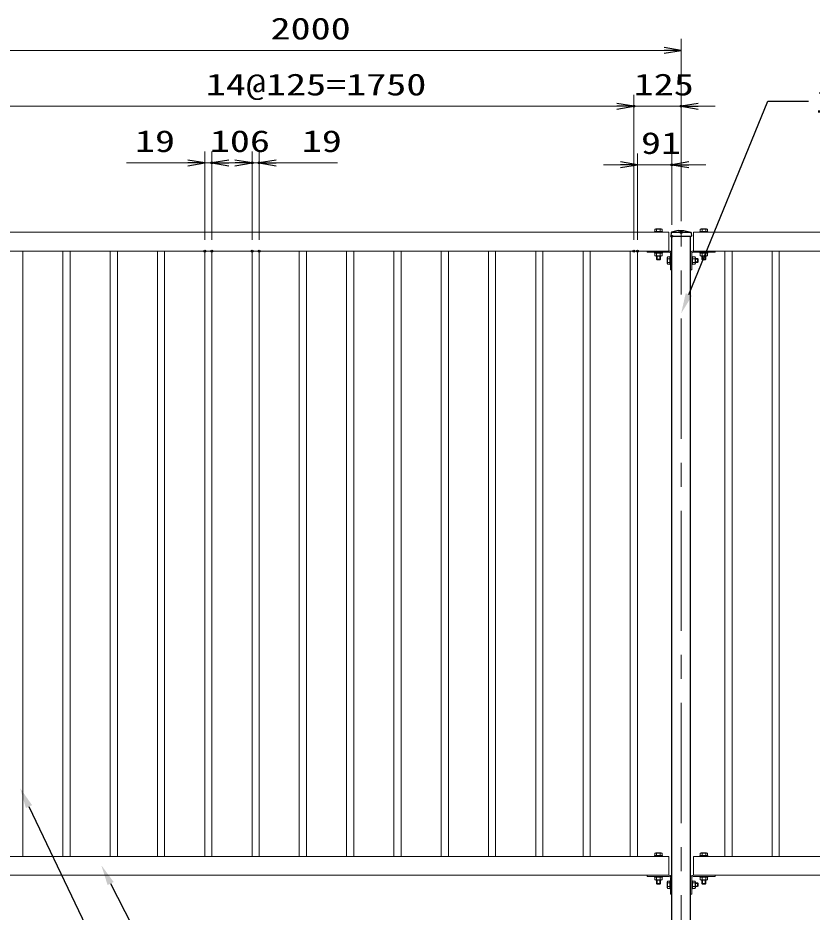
# Model space of a CAD drawing. Units: millimetres, scale not verified. Extents: x -4200 to 4200, y -2970 to 2970.
# Drawn here: x -3003 to -903, y -641 to 1723 of the extents above; entities that cross this region are included whole.
import ezdxf
from ezdxf.enums import TextEntityAlignment as Align

# ---------------------------------------------------------------- set-up
doc = ezdxf.new("R2010")
doc.units = ezdxf.units.MM
doc.header["$LTSCALE"] = 10
doc.header["$PDMODE"] = 32
doc.header["$PDSIZE"] = 5
doc.linetypes.add('USER2', pattern=[1.125, 0.75, -0.125, 0.125, -0.125])
doc.linetypes.add('USER3', pattern=[50.8, 31.75, -6.35, 6.35, -6.35])
for name, color, linetype, lineweight in [('0-0_D-STR-TXT', 7, 'Continuous', 25), ('0-3_D-STR2', 7, 'Continuous', 13), ('0-4_D-STR3', 3, 'Continuous', 13), ('0-5_D-STR1', 1, 'Continuous', 25), ('0-6_D-BMK', 2, 'USER2', 13), ('0-7_D-STR-DIM', 7, 'Continuous', 13), ('0-8_0', 7, 'Continuous', 25)]:
    doc.layers.add(name, color=color, linetype=linetype, lineweight=lineweight)
doc.layers.add('0-9_Defpoints', color=8, linetype='Continuous')
doc.styles.add('ＭＳ ゴシック', font='')
doc.styles.add('ＭＳ Ｐゴシック', font='')
doc.styles.get('ＭＳ ゴシック').set_extended_font_data('MS Gothic')
doc.styles.get('ＭＳ Ｐゴシック').set_extended_font_data('MS PGothic')

# ---------------------------------------------------------------- blocks, each defined once
blk = doc.blocks.new('DARROWS')
at = {"layer": '0-8_0'}
blk.add_line((0, 0), (-9.991, 0), dxfattribs=at)
blk.add_lwpolyline([(-10, -1.667), (0, 0), (-10, 1.667)], dxfattribs=at)
blk = doc.blocks.new('MLeader9')
at = {"layer": '0-0_D-STR-TXT'}
blk.add_lwpolyline([(-1229.04, 991.81), (-1020.72, 1502.55), (-912.72, 1502.55)], dxfattribs=at)
blk.add_solid([(-1220.7, 988.41), (-1237.37, 995.21), (-1249.43, 941.81)], dxfattribs=at)
at = {"layer": '0-0_D-STR-TXT', "style": 'ＭＳ Ｐゴシック', "width": 0.9}
blk.add_text('主柱\u3000□', height=58.56, dxfattribs=at).set_placement((-891.87, 1458.63), align=Align.BOTTOM_LEFT)
at = {"layer": '0-0_D-STR-TXT', "style": 'ＭＳ ゴシック'}
blk.add_text('50X50X3.2', height=51.95, dxfattribs=at).set_placement((-604.16, 1459.9), align=Align.BOTTOM_LEFT)
blk = doc.blocks.new('MLeader10')
at = {"layer": '0-0_D-STR-TXT'}
blk.add_lwpolyline([(-2757.66, -565.27), (-2645.37, -785.26), (-2537.37, -785.26)], dxfattribs=at)
blk.add_solid([(-2765.67, -569.36), (-2749.64, -561.17), (-2782.21, -517.17)], dxfattribs=at)
at = {"layer": '0-0_D-STR-TXT', "style": 'ＭＳ Ｐゴシック', "width": 0.9}
blk.add_text('胴縁\u3000□', height=58.56, dxfattribs=at).set_placement((-2514.69, -829.77), align=Align.BOTTOM_LEFT)
at = {"layer": '0-0_D-STR-TXT', "style": 'ＭＳ ゴシック'}
blk.add_text('50X50X2.3', height=51.95, dxfattribs=at).set_placement((-2226.97, -828.5), align=Align.BOTTOM_LEFT)
blk = doc.blocks.new('MLeader11')
at = {"layer": '0-0_D-STR-TXT'}
blk.add_lwpolyline([(-2973.61, -361.75), (-2711.32, -911.04), (-2603.32, -911.04)], dxfattribs=at)
blk.add_solid([(-2981.73, -365.62), (-2965.49, -357.87), (-2996.88, -313.02)], dxfattribs=at)
at = {"layer": '0-0_D-STR-TXT', "style": 'ＭＳ Ｐゴシック', "width": 0.9}
blk.add_text('格子\u3000□', height=58.56, dxfattribs=at).set_placement((-2579.4, -955.7), align=Align.BOTTOM_LEFT)
at = {"layer": '0-0_D-STR-TXT', "style": 'ＭＳ ゴシック'}
blk.add_text('19X19X1.6', height=51.95, dxfattribs=at).set_placement((-2291.68, -954.43), align=Align.BOTTOM_LEFT)

msp = doc.modelspace()

# ---------------------------------------------------------------- linework, layer by layer
at = {"layer": '0-3_D-STR2'}
for p, q in [((-3216.43, 1156.54), (-1282.43, 1156.54)), ((-1282.43, 1106.54), (-1282.43, 1156.54)), ((-1216.43, 1156.54), (-848.5, 1156.54)), ((-1216.43, 1106.54), (-1216.43, 1156.54)), ((-3216.43, 1106.54), (-1282.43, 1106.54)), ((-2989.93, -493.46), (-2989.93, 1106.54)), ((-2883.93, -493.46), (-2883.93, 1106.54)), ((-2864.93, -493.46), (-2864.93, 1106.54)), ((-2758.93, -493.46), (-2758.93, 1106.54)), ((-2739.93, -493.46), (-2739.93, 1106.54)), ((-2633.93, -493.46), (-2633.93, 1106.54)), ((-2614.93, -493.46), (-2614.93, 1106.54)), ((-2508.93, -493.46), (-2508.93, 1106.54)), ((-2489.93, -493.46), (-2489.93, 1106.54)), ((-2383.93, -493.46), (-2383.93, 1106.54)), ((-2364.93, -493.46), (-2364.93, 1106.54)), ((-2258.93, -493.46), (-2258.93, 1106.54)), ((-2239.93, -493.46), (-2239.93, 1106.54)), ((-2133.93, -493.46), (-2133.93, 1106.54)), ((-2114.93, -493.46), (-2114.93, 1106.54)), ((-2008.93, -493.46), (-2008.93, 1106.54)), ((-1989.93, -493.46), (-1989.93, 1106.54)), ((-1883.93, -493.46), (-1883.93, 1106.54)), ((-1864.93, -493.46), (-1864.93, 1106.54)), ((-1758.93, -493.46), (-1758.93, 1106.54)), ((-1739.93, -493.46), (-1739.93, 1106.54)), ((-1633.93, -493.46), (-1633.93, 1106.54)), ((-1614.93, -493.46), (-1614.93, 1106.54)), ((-1508.93, -493.46), (-1508.93, 1106.54)), ((-1489.93, -493.46), (-1489.93, 1106.54)), ((-1383.93, -493.46), (-1383.93, 1106.54)), ((-1364.93, -493.46), (-1364.93, 1106.54)), ((-1217.43, 1106.54), (-848.5, 1106.54)), ((-1133.93, -493.46), (-1133.93, 1106.54)), ((-1114.93, -493.46), (-1114.93, 1106.54)), ((-1008.93, -493.46), (-1008.93, 1106.54)), ((-989.93, -493.46), (-989.93, 1106.54)), ((-3216.43, -493.46), (-1282.43, -493.46)), ((-1282.43, -543.46), (-1282.43, -493.46)), ((-1216.43, -493.46), (-848.5, -493.46)), ((-1216.43, -543.46), (-1216.43, -493.46)), ((-3216.43, -543.46), (-1282.43, -543.46)), ((-1217.43, -543.46), (-848.5, -543.46))]:
    msp.add_line(p, q, dxfattribs=at)
at = {"layer": '0-4_D-STR3'}
for p, q in [((-1319.93, 1156.54), (-1319.93, 1158.54)), ((-1298.93, 1158.54), (-1319.93, 1158.54)), ((-1319.23, 1164.65), (-1319.23, 1158.54)), ((-1299.63, 1164.65), (-1319.23, 1164.65)), ((-1299.63, 1158.54), (-1319.23, 1158.54)), ((-1302.09, 1165.54), (-1316.78, 1165.54)), ((-1314.33, 1164.65), (-1314.33, 1158.54)), ((-1302.09, 1165.54), (-1304.54, 1165.54)), ((-1304.54, 1164.65), (-1304.54, 1158.54)), ((-1299.63, 1164.65), (-1299.63, 1158.54)), ((-1298.93, 1156.54), (-1298.93, 1158.54)), ((-1199.93, 1156.54), (-1199.93, 1158.54)), ((-1178.93, 1158.54), (-1199.93, 1158.54)), ((-1199.23, 1164.65), (-1199.23, 1158.54)), ((-1179.63, 1164.65), (-1199.23, 1164.65)), ((-1179.63, 1158.54), (-1199.23, 1158.54)), ((-1182.09, 1165.54), (-1196.78, 1165.54)), ((-1194.33, 1164.65), (-1194.33, 1158.54)), ((-1182.09, 1165.54), (-1184.54, 1165.54)), ((-1184.54, 1164.65), (-1184.54, 1158.54)), ((-1179.63, 1164.65), (-1179.63, 1158.54)), ((-1178.93, 1156.54), (-1178.93, 1158.54)), ((-1298.93, 1156.54), (-1319.93, 1156.54)), ((-1178.93, 1156.54), (-1199.93, 1156.54)), ((-1339.43, 1106.54), (-1280.83, 1106.54)), ((-1339.43, 1106.54), (-1339.43, 1103.34)), ((-1339.43, 1103.34), (-1280.83, 1103.34)), ((-1319.93, 1101.34), (-1319.93, 1103.34)), ((-1298.93, 1103.34), (-1319.93, 1103.34)), ((-1298.93, 1101.34), (-1319.93, 1101.34)), ((-1299.63, 1101.34), (-1319.23, 1101.34)), ((-1319.23, 1094.24), (-1319.23, 1101.34)), ((-1299.63, 1094.24), (-1319.23, 1094.24)), ((-1302.09, 1093.34), (-1316.78, 1093.34)), ((-1314.43, 1093.34), (-1314.43, 1085.04)), ((-1314.33, 1094.24), (-1314.33, 1101.34)), ((-1313.13, 1093.34), (-1313.13, 1083.74)), ((-1305.73, 1093.34), (-1305.73, 1083.74)), ((-1304.54, 1094.24), (-1304.54, 1101.34)), ((-1302.09, 1093.34), (-1304.54, 1093.34)), ((-1304.43, 1093.34), (-1304.43, 1085.04)), ((-1299.63, 1094.24), (-1299.63, 1101.34)), ((-1298.93, 1101.34), (-1298.93, 1103.34)), ((-1286.63, 1074.19), (-1286.63, 1088.89)), ((-1285.74, 1091.34), (-1279.63, 1091.34)), ((-1285.74, 1071.74), (-1285.74, 1091.34)), ((-1280.83, 1106.54), (-1282.43, 1106.54)), ((-1277.63, 1092.04), (-1279.63, 1092.04)), ((-1279.63, 1071.04), (-1279.63, 1092.04)), ((-1279.63, 1071.74), (-1279.63, 1091.34)), ((-1277.63, 1100.14), (-1277.63, 1056.54)), ((-1277.63, 1071.04), (-1277.63, 1092.04)), ((-1274.43, 1100.14), (-1274.43, 1056.54)), ((-1224.43, 1100.14), (-1224.43, 1056.54)), ((-1221.23, 1100.14), (-1221.23, 1056.54)), ((-1219.23, 1092.04), (-1221.23, 1092.04)), ((-1221.23, 1071.04), (-1221.23, 1092.04)), ((-1219.23, 1071.04), (-1219.23, 1092.04)), ((-1219.23, 1071.74), (-1219.23, 1091.34)), ((-1212.13, 1091.34), (-1219.23, 1091.34)), ((-1159.43, 1106.54), (-1218.03, 1106.54)), ((-1218.03, 1106.54), (-1216.43, 1106.54)), ((-1159.43, 1103.34), (-1218.03, 1103.34)), ((-1212.13, 1071.74), (-1212.13, 1091.34)), ((-1211.23, 1074.19), (-1211.23, 1088.89)), ((-1199.93, 1101.34), (-1199.93, 1103.34)), ((-1199.93, 1103.34), (-1178.93, 1103.34)), ((-1199.93, 1101.34), (-1178.93, 1101.34)), ((-1199.23, 1101.34), (-1179.63, 1101.34)), ((-1199.23, 1094.24), (-1199.23, 1101.34)), ((-1199.23, 1094.24), (-1179.63, 1094.24)), ((-1196.78, 1093.34), (-1182.09, 1093.34)), ((-1196.78, 1093.34), (-1194.33, 1093.34)), ((-1194.43, 1093.34), (-1194.43, 1085.04)), ((-1194.33, 1094.24), (-1194.33, 1101.34)), ((-1193.13, 1093.34), (-1193.13, 1083.74)), ((-1185.73, 1093.34), (-1185.73, 1083.74)), ((-1184.54, 1094.24), (-1184.54, 1101.34)), ((-1184.43, 1093.34), (-1184.43, 1085.04)), ((-1179.63, 1094.24), (-1179.63, 1101.34)), ((-1178.93, 1101.34), (-1178.93, 1103.34)), ((-1159.43, 1106.54), (-1159.43, 1103.34)), ((-1304.43, 1085.04), (-1314.43, 1085.04)), ((-1314.43, 1085.04), (-1312.93, 1083.54)), ((-1305.93, 1083.54), (-1312.93, 1083.54)), ((-1304.43, 1085.04), (-1305.93, 1083.54)), ((-1286.63, 1074.19), (-1286.63, 1076.65)), ((-1285.74, 1086.43), (-1279.63, 1086.43)), ((-1285.74, 1076.65), (-1279.63, 1076.65)), ((-1285.74, 1071.74), (-1279.63, 1071.74)), ((-1277.63, 1071.04), (-1279.63, 1071.04)), ((-1219.23, 1071.04), (-1221.23, 1071.04)), ((-1212.13, 1086.43), (-1219.23, 1086.43)), ((-1212.13, 1076.65), (-1219.23, 1076.65)), ((-1212.13, 1071.74), (-1219.23, 1071.74)), ((-1211.23, 1086.54), (-1206.13, 1086.54)), ((-1211.23, 1085.24), (-1204.83, 1085.24)), ((-1211.23, 1077.84), (-1204.83, 1077.84)), ((-1211.23, 1074.19), (-1211.23, 1076.65)), ((-1211.23, 1076.54), (-1206.13, 1076.54)), ((-1206.13, 1076.54), (-1206.13, 1086.54)), ((-1206.13, 1086.54), (-1204.63, 1085.04)), ((-1206.13, 1076.54), (-1204.63, 1078.04)), ((-1204.63, 1078.04), (-1204.63, 1085.04)), ((-1184.43, 1085.04), (-1194.43, 1085.04)), ((-1194.43, 1085.04), (-1192.93, 1083.54)), ((-1185.93, 1083.54), (-1192.93, 1083.54)), ((-1184.43, 1085.04), (-1185.93, 1083.54)), ((-1277.63, 1056.54), (-1274.43, 1056.54)), ((-1221.23, 1056.54), (-1224.43, 1056.54)), ((-1319.93, -493.46), (-1319.93, -491.46)), ((-1298.93, -491.46), (-1319.93, -491.46)), ((-1298.93, -493.46), (-1319.93, -493.46)), ((-1319.23, -485.35), (-1319.23, -491.46)), ((-1299.63, -485.35), (-1319.23, -485.35)), ((-1299.63, -491.46), (-1319.23, -491.46)), ((-1302.09, -484.46), (-1316.78, -484.46)), ((-1314.33, -485.35), (-1314.33, -491.46)), ((-1302.09, -484.46), (-1304.54, -484.46)), ((-1304.54, -485.35), (-1304.54, -491.46)), ((-1299.63, -485.35), (-1299.63, -491.46)), ((-1298.93, -493.46), (-1298.93, -491.46)), ((-1199.93, -493.46), (-1199.93, -491.46)), ((-1199.93, -491.46), (-1178.93, -491.46)), ((-1199.93, -493.46), (-1178.93, -493.46)), ((-1199.23, -485.35), (-1199.23, -491.46)), ((-1179.63, -485.35), (-1199.23, -485.35)), ((-1179.63, -491.46), (-1199.23, -491.46)), ((-1182.09, -484.46), (-1196.78, -484.46)), ((-1194.33, -485.35), (-1194.33, -491.46)), ((-1182.09, -484.46), (-1184.54, -484.46)), ((-1184.54, -485.35), (-1184.54, -491.46)), ((-1179.63, -485.35), (-1179.63, -491.46)), ((-1178.93, -493.46), (-1178.93, -491.46)), ((-1339.43, -543.46), (-1280.83, -543.46)), ((-1339.43, -543.46), (-1339.43, -546.66)), ((-1159.43, -543.46), (-1218.03, -543.46)), ((-1159.43, -543.46), (-1159.43, -546.66)), ((-1339.43, -546.66), (-1280.83, -546.66)), ((-1319.93, -548.66), (-1319.93, -546.66)), ((-1298.93, -546.66), (-1319.93, -546.66)), ((-1298.93, -548.66), (-1319.93, -548.66)), ((-1299.63, -548.66), (-1319.23, -548.66)), ((-1319.23, -555.76), (-1319.23, -548.66)), ((-1299.63, -555.76), (-1319.23, -555.76)), ((-1302.09, -556.66), (-1316.78, -556.66)), ((-1314.43, -556.66), (-1314.43, -564.96)), ((-1304.43, -564.96), (-1314.43, -564.96)), ((-1314.43, -564.96), (-1312.93, -566.46)), ((-1314.33, -555.76), (-1314.33, -548.66)), ((-1313.13, -556.66), (-1313.13, -566.26)), ((-1305.93, -566.46), (-1312.93, -566.46)), ((-1304.43, -564.96), (-1305.93, -566.46)), ((-1305.73, -556.66), (-1305.73, -566.26)), ((-1304.54, -555.76), (-1304.54, -548.66)), ((-1302.09, -556.66), (-1304.54, -556.66)), ((-1304.43, -556.66), (-1304.43, -564.96)), ((-1299.63, -555.76), (-1299.63, -548.66)), ((-1298.93, -548.66), (-1298.93, -546.66)), ((-1286.63, -575.81), (-1286.63, -561.11)), ((-1285.74, -558.66), (-1279.63, -558.66)), ((-1285.74, -578.26), (-1285.74, -558.66)), ((-1285.74, -563.57), (-1279.63, -563.57)), ((-1277.63, -557.96), (-1279.63, -557.96)), ((-1279.63, -578.96), (-1279.63, -557.96)), ((-1279.63, -578.26), (-1279.63, -558.66)), ((-1277.63, -549.86), (-1277.63, -593.46)), ((-1277.63, -578.96), (-1277.63, -557.96)), ((-1274.43, -549.86), (-1274.43, -593.46)), ((-1224.43, -549.86), (-1224.43, -593.46)), ((-1221.23, -549.86), (-1221.23, -593.46)), ((-1219.23, -557.96), (-1221.23, -557.96)), ((-1221.23, -578.96), (-1221.23, -557.96)), ((-1219.23, -578.96), (-1219.23, -557.96)), ((-1219.23, -578.26), (-1219.23, -558.66)), ((-1212.13, -558.66), (-1219.23, -558.66)), ((-1212.13, -563.57), (-1219.23, -563.57)), ((-1159.43, -546.66), (-1218.03, -546.66)), ((-1212.13, -578.26), (-1212.13, -558.66)), ((-1211.23, -575.81), (-1211.23, -561.11)), ((-1211.23, -563.46), (-1206.13, -563.46)), ((-1211.23, -564.76), (-1204.83, -564.76)), ((-1206.13, -573.46), (-1206.13, -563.46)), ((-1206.13, -563.46), (-1204.63, -564.96)), ((-1204.63, -571.96), (-1204.63, -564.96)), ((-1199.93, -548.66), (-1199.93, -546.66)), ((-1199.93, -546.66), (-1178.93, -546.66)), ((-1199.93, -548.66), (-1178.93, -548.66)), ((-1199.23, -548.66), (-1179.63, -548.66)), ((-1199.23, -555.76), (-1199.23, -548.66)), ((-1199.23, -555.76), (-1179.63, -555.76)), ((-1196.78, -556.66), (-1182.09, -556.66)), ((-1196.78, -556.66), (-1194.33, -556.66)), ((-1194.43, -556.66), (-1194.43, -564.96)), ((-1184.43, -564.96), (-1194.43, -564.96)), ((-1194.43, -564.96), (-1192.93, -566.46)), ((-1194.33, -555.76), (-1194.33, -548.66)), ((-1193.13, -556.66), (-1193.13, -566.26)), ((-1185.93, -566.46), (-1192.93, -566.46)), ((-1184.43, -564.96), (-1185.93, -566.46)), ((-1185.73, -556.66), (-1185.73, -566.26)), ((-1184.54, -555.76), (-1184.54, -548.66)), ((-1184.43, -556.66), (-1184.43, -564.96)), ((-1179.63, -555.76), (-1179.63, -548.66)), ((-1178.93, -548.66), (-1178.93, -546.66)), ((-1286.63, -575.81), (-1286.63, -573.35)), ((-1285.74, -573.35), (-1279.63, -573.35)), ((-1285.74, -578.26), (-1279.63, -578.26)), ((-1277.63, -578.96), (-1279.63, -578.96)), ((-1219.23, -578.96), (-1221.23, -578.96)), ((-1212.13, -573.35), (-1219.23, -573.35)), ((-1212.13, -578.26), (-1219.23, -578.26)), ((-1211.23, -572.16), (-1204.83, -572.16)), ((-1211.23, -575.81), (-1211.23, -573.35)), ((-1211.23, -573.46), (-1206.13, -573.46)), ((-1206.13, -573.46), (-1204.63, -571.96)), ((-1277.63, -593.46), (-1274.43, -593.46)), ((-1221.23, -593.46), (-1224.43, -593.46))]:
    msp.add_line(p, q, dxfattribs=at)
for centre, radius, start, end in [((-1316.78, 1161.73), 3.81, 49.92558, 130.07442), ((-1309.43, 1151.72), 13.82, 69.26918, 110.73082), ((-1302.09, 1161.73), 3.81, 49.92558, 130.07442), ((-1196.78, 1161.73), 3.81, 49.92558, 130.07442), ((-1189.43, 1151.72), 13.82, 69.26918, 110.73082), ((-1182.09, 1161.73), 3.81, 49.92558, 130.07442), ((-1316.78, 1097.15), 3.81, 229.92558, 310.07442), ((-1309.43, 1107.16), 13.82, 249.26918, 290.73082), ((-1302.09, 1097.15), 3.81, 229.92558, 310.07442), ((-1282.82, 1088.89), 3.81, 139.92558, 220.07442), ((-1280.83, 1100.14), 6.4, 0, 90), ((-1280.83, 1100.14), 3.2, 0, 90), ((-1218.03, 1100.14), 6.4, 90, 180), ((-1218.03, 1100.14), 3.2, 90, 180), ((-1215.04, 1088.89), 3.81, 319.92558, 40.07442), ((-1196.78, 1097.15), 3.81, 229.92558, 310.07442), ((-1189.43, 1107.16), 13.82, 249.26918, 290.73082), ((-1182.09, 1097.15), 3.81, 229.92558, 310.07442), ((-1272.81, 1081.54), 13.82, 159.26918, 200.73082), ((-1282.82, 1074.19), 3.81, 139.92558, 220.07442), ((-1225.05, 1081.54), 13.82, 339.26918, 20.73082), ((-1215.04, 1074.19), 3.81, 319.92558, 40.07442), ((-1316.78, -488.27), 3.81, 49.92558, 130.07442), ((-1309.43, -498.28), 13.82, 69.26918, 110.73082), ((-1302.09, -488.27), 3.81, 49.92558, 130.07442), ((-1196.78, -488.27), 3.81, 49.92558, 130.07442), ((-1189.43, -498.28), 13.82, 69.26918, 110.73082), ((-1182.09, -488.27), 3.81, 49.92558, 130.07442), ((-1280.83, -549.86), 6.4, 0, 90), ((-1218.03, -549.86), 6.4, 90, 180), ((-1316.78, -552.85), 3.81, 229.92558, 310.07442), ((-1309.43, -542.84), 13.82, 249.26918, 290.73082), ((-1302.09, -552.85), 3.81, 229.92558, 310.07442), ((-1282.82, -561.11), 3.81, 139.92558, 220.07442), ((-1272.81, -568.46), 13.82, 159.26918, 200.73082), ((-1280.83, -549.86), 3.2, 0, 90), ((-1218.03, -549.86), 3.2, 90, 180), ((-1215.04, -561.11), 3.81, 319.92558, 40.07442), ((-1225.05, -568.46), 13.82, 339.26918, 20.73082), ((-1196.78, -552.85), 3.81, 229.92558, 310.07442), ((-1189.43, -542.84), 13.82, 249.26918, 290.73082), ((-1182.09, -552.85), 3.81, 229.92558, 310.07442), ((-1282.82, -575.81), 3.81, 139.92558, 220.07442), ((-1215.04, -575.81), 3.81, 319.92558, 40.07442)]:
    msp.add_arc(centre, radius, start, end, dxfattribs=at)
at = {"layer": '0-5_D-STR1'}
for p, q in [((-1256.93, 1160.54), (-1274.72, 1156.45)), ((-1256.93, 1160.54), (-1241.93, 1160.54)), ((-1241.93, 1160.54), (-1224.14, 1156.45)), ((-1276.28, 1154.54), (-1276.43, 1145.54)), ((-1276.43, 1145.54), (-1222.43, 1145.54)), ((-1274.43, 1156.54), (-1224.43, 1156.54)), ((-1274.43, 1156.54), (-1224.43, 1156.54)), ((-1274.43, -913.46), (-1274.43, 1145.54)), ((-1224.43, -913.46), (-1224.43, 1145.54)), ((-1222.59, 1154.54), (-1222.43, 1145.54))]:
    msp.add_line(p, q, dxfattribs=at)
for centre, start, end in [((-1274.28, 1154.5), 102.93782, 179), ((-1224.59, 1154.5), 1, 77.06218)]:
    msp.add_arc(centre, 2, start, end, dxfattribs=at)
at = {"layer": '0-6_D-BMK', "linetype": 'USER3'}
msp.add_line((-1249.43, -913.46), (-1249.43, 1161.54), dxfattribs=at)
at = {"layer": '0-7_D-STR-DIM'}
for p, q in [((-1249.43, 1186.54), (-1249.43, 1667.14)), ((-1294.43, 1637.14), (-3204.43, 1637.14)), ((-1374.43, 1136.54), (-1374.43, 1519.32)), ((-1374.43, 1136.54), (-1374.43, 1519.32)), ((-1249.43, 1185.54), (-1249.43, 1519.32)), ((-3079.43, 1489.32), (-1419.43, 1489.32)), ((-1419.43, 1489.32), (-1464.43, 1489.32)), ((-1374.43, 1489.32), (-1249.43, 1489.32)), ((-1204.43, 1489.32), (-1159.43, 1489.32)), ((-2508.93, 1136.54), (-2508.93, 1369.6)), ((-2489.93, 1136.54), (-2489.93, 1369.6)), ((-2489.93, 1136.54), (-2489.93, 1369.6)), ((-2383.93, 1136.54), (-2383.93, 1369.6)), ((-2383.93, 1136.54), (-2383.93, 1369.6)), ((-2364.93, 1136.54), (-2364.93, 1369.6)), ((-1364.93, 1136.54), (-1364.93, 1364.6)), ((-1274.43, 1175.54), (-1274.43, 1364.6)), ((-2553.93, 1339.6), (-2715.93, 1339.6)), ((-2489.93, 1339.6), (-2534.93, 1339.6)), ((-2489.93, 1339.6), (-2508.93, 1339.6)), ((-2489.93, 1339.6), (-2383.93, 1339.6)), ((-2428.93, 1339.6), (-2473.93, 1339.6)), ((-2444.93, 1339.6), (-2399.93, 1339.6)), ((-2383.93, 1339.6), (-2338.93, 1339.6)), ((-2383.93, 1339.6), (-2364.93, 1339.6)), ((-2319.93, 1339.6), (-2157.93, 1339.6)), ((-1409.93, 1334.6), (-1454.93, 1334.6)), ((-1364.93, 1334.6), (-1274.43, 1334.6)), ((-1229.43, 1334.6), (-1184.43, 1334.6))]:
    msp.add_line(p, q, dxfattribs=at)
at = {"layer": '0-9_Defpoints'}
for p in [(-1374.43, 1489.32), (-1249.43, 1489.32), (-2489.93, 1339.6), (-2383.93, 1339.6), (-2364.93, 1339.6), (-1274.43, 1334.6), (-1249.43, 1156.54), (-1274.43, 1145.54), (-1249.43, 1155.54), (-2508.93, 1106.54), (-2489.93, 1106.54), (-2489.93, 1106.54), (-2383.93, 1106.54), (-2364.93, 1106.54), (-1374.43, 1106.54), (-1364.93, 1106.54)]:
    msp.add_point(p, dxfattribs=at)

# ---------------------------------------------------------------- block references
at = {"layer": '0-0_D-STR-TXT'}
for name in ['MLeader9', 'MLeader11', 'MLeader10']:
    msp.add_blockref(name, (0, 0), dxfattribs=at)
at = {"layer": '0-7_D-STR-DIM', "xscale": 4.5, "yscale": 4.5}
for p in [(-1249.43, 1637.14), (-1374.43, 1489.32), (-1374.43, 1489.32), (-2508.93, 1339.6), (-2383.93, 1339.6), (-1364.93, 1334.6)]:
    msp.add_blockref('DARROWS', p, dxfattribs=at)
at = {"layer": '0-7_D-STR-DIM', "xscale": 4.5, "yscale": 4.5, "rotation": 180}
for p in [(-1249.43, 1489.32), (-2489.93, 1339.6), (-2364.93, 1339.6), (-1274.43, 1334.6)]:
    msp.add_blockref('DARROWS', p, dxfattribs=at)

# ---------------------------------------------------------------- texts
at = {"layer": '0-7_D-STR-DIM', "style": 'ＭＳ ゴシック', "width": 1.35}
for s, p in [('2000', (-2334.93, 1648.53)), ('14@125=1750', (-2505.93, 1500.72)), ('125', (-1374.93, 1500.72)), ('19', (-2693.43, 1351)), ('106', (-2495.43, 1351)), ('19', (-2252.43, 1351)), ('91', (-1355.68, 1346))]:
    msp.add_text(s, height=57.7, dxfattribs=at).set_placement(p, align=Align.BOTTOM_LEFT)

doc.saveas('drawing.dxf')
